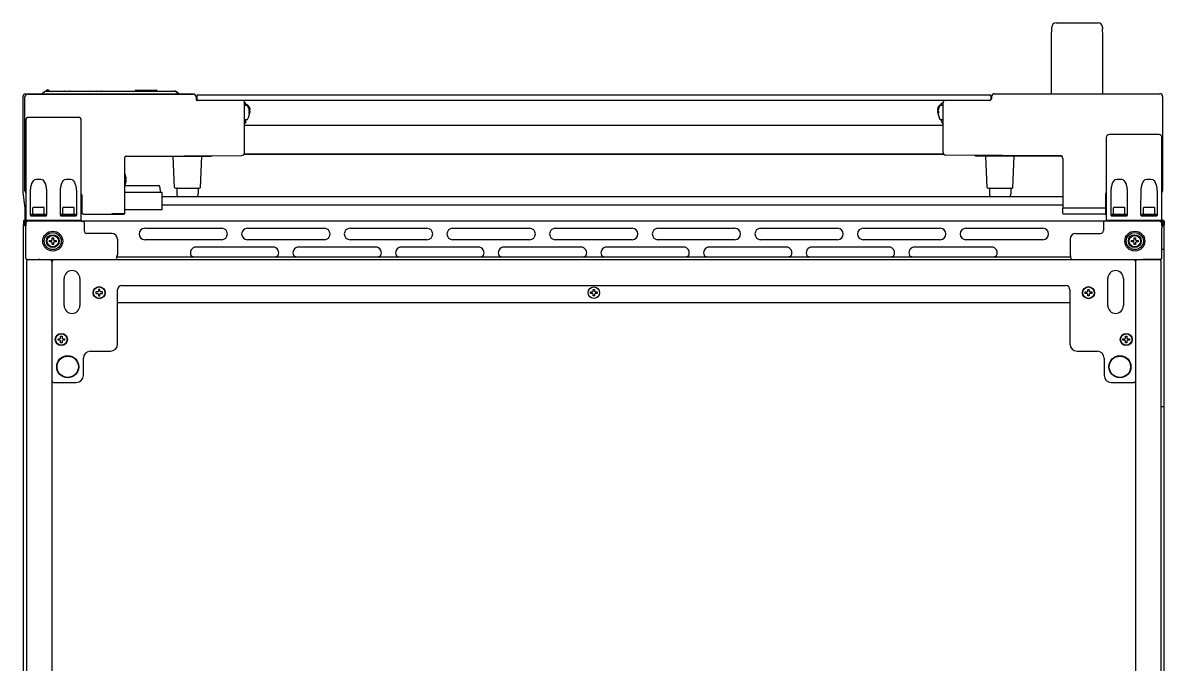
# Model space of a CAD drawing. Header units: millimetres. Extents: x -4975 to 152, y 3757 to 7264.
# Drawn here: x -2087 to -1286, y 6814 to 7264 of the extents above; entities that cross this region are included whole.
import ezdxf

# ---------------------------------------------------------------- set-up
doc = ezdxf.new("R2010")
doc.units = ezdxf.units.MM
doc.header["$LTSCALE"] = 346.5
doc.layers.get('0').update_dxf_attribs({"linetype": 'CONTINUOUS'})
doc.layers.add('ASSI', color=7, linetype='CONTINUOUS')
doc.layers.add('GEOM', color=7, linetype='CONTINUOUS')

msp = doc.modelspace()

# ---------------------------------------------------------------- linework, layer by layer
at = {"color": 7, "linetype": 'Continuous'}
for p, q in [((-1365.04, 7214.25), (-1365.04, 7255)), ((-1329.04, 7214.25), (-1329.04, 7255)), ((-2083.04, 7214), (-2084.54, 7214)), ((-2083.04, 7214), (-1967.04, 7214)), ((-1967.04, 7214), (-2082.91, 7214)), ((-2072.71, 7214.24), (-2072.72, 7214)), ((-2072.68, 7214.39), (-2072.71, 7214.24)), ((-2072.48, 7214.64), (-2072.53, 7214.61)), ((-2070.53, 7215.92), (-2072.49, 7214.64)), ((-2070.53, 7215.92), (-2072.48, 7214.64)), ((-2070.25, 7216), (-1979.83, 7216)), ((-2070.08, 7216), (-2069.73, 7216)), ((-2069.74, 7216), (-2069.74, 7217)), ((-2069.74, 7217), (-2069.1, 7217)), ((-2057.08, 7216.05), (-2032.34, 7216.05)), ((-2007.54, 7216.25), (-2007.54, 7216.5)), ((-2007.29, 7216.75), (-1992.79, 7216.75)), ((-1992.54, 7216.25), (-1992.54, 7216.5)), ((-1981.28, 7216), (-1981.59, 7216)), ((-1980.36, 7216), (-1980.16, 7216)), ((-1980, 7216), (-1980.04, 7216)), ((-1977.6, 7214.64), (-1979.56, 7215.92)), ((-1979.56, 7215.92), (-1977.6, 7214.64)), ((-1977.53, 7214.59), (-1977.6, 7214.64)), ((-1977.46, 7214.5), (-1977.53, 7214.59)), ((-1977.43, 7214.46), (-1977.46, 7214.5)), ((-1977.38, 7214.3), (-1977.43, 7214.46)), ((-1977.37, 7214.24), (-1977.38, 7214.3)), ((-1977.37, 7214.24), (-1977.36, 7214)), ((-1963.54, 7213.51), (-1408.54, 7213.51)), ((-1405.04, 7214.25), (-1289.04, 7214.25)), ((-2086.54, 7212), (-2086.54, 7145)), ((-2085.04, 7146), (-2085.04, 7212)), ((-1965.04, 7212), (-1965.04, 7210.5)), ((-1965.04, 7212), (-1965.04, 7210.5)), ((-1965.04, 7212), (-1965.04, 7210.5)), ((-1964.54, 7212.51), (-1964.54, 7210.51)), ((-1932.04, 7209.5), (-1964.04, 7209.5)), ((-1409.54, 7209.51), (-1963.54, 7209.51)), ((-1931.04, 7172.91), (-1931.04, 7208.5)), ((-1930.04, 7207.5), (-1931.04, 7207.5)), ((-1929.75, 7206), (-1930.79, 7206)), ((-1930.04, 7206), (-1930.04, 7207.5)), ((-1929.44, 7206.5), (-1929.64, 7206.5)), ((-1442.64, 7206.5), (-1442.44, 7206.5)), ((-1442.34, 7206.25), (-1441.29, 7206.25)), ((-1442.04, 7206.25), (-1442.04, 7207.5)), ((-1441.04, 7207.5), (-1442.04, 7207.5)), ((-1441.04, 7173.11), (-1441.04, 7207.75)), ((-1441.04, 7192.29), (-1441.04, 7207.5)), ((-1441.04, 7192.44), (-1441.04, 7207.5)), ((-1439.04, 7209.75), (-1408.04, 7209.75)), ((-1407.54, 7212.51), (-1407.54, 7210.51)), ((-1407.04, 7212.25), (-1407.04, 7210.75)), ((-1407.04, 7212), (-1407.04, 7210.75)), ((-1407.04, 7210.75), (-1407.04, 7212)), ((-1287.04, 7212.25), (-1287.04, 7146.25)), ((-2047.54, 7197.6), (-2082.54, 7197.6)), ((-1927.85, 7203.3), (-1927.84, 7203.3)), ((-1927.84, 7198.7), (-1927.85, 7198.7)), ((-1927.6, 7204.8), (-1927.56, 7204.8)), ((-1927.6, 7203), (-1927.05, 7203)), ((-1927.05, 7202), (-1927.6, 7202)), ((-1927.6, 7201.57), (-1927.58, 7201.6)), ((-1927.56, 7200.2), (-1927.6, 7200.2)), ((-1445.04, 7203), (-1444.49, 7203)), ((-1444.49, 7202), (-1445.04, 7202)), ((-1444.52, 7204.8), (-1444.49, 7204.8)), ((-1444.49, 7200.2), (-1444.52, 7200.2)), ((-1444.49, 7200.67), (-1444.5, 7200.65)), ((-1444.48, 7200.14), (-1444.48, 7200.13)), ((-1444.48, 7200.14), (-1444.48, 7200.13)), ((-1444.25, 7203.55), (-1444.24, 7203.55)), ((-1444.24, 7198.95), (-1444.25, 7198.95)), ((-1444.24, 7198.7), (-1444.25, 7198.7)), ((-2084.54, 7195.6), (-2084.54, 7136.22)), ((-2045.54, 7156.42), (-2045.54, 7195.6)), ((-1931.04, 7193.08), (-1930.63, 7193.5)), ((-1441.04, 7191.85), (-1931.04, 7191.85)), ((-1929.75, 7196), (-1930.79, 7196)), ((-1930.04, 7194.91), (-1930.04, 7196)), ((-1442.34, 7196.25), (-1441.29, 7196.25)), ((-1442.34, 7196), (-1442.04, 7196)), ((-1442.04, 7194.91), (-1442.04, 7196.25)), ((-1441.12, 7193.17), (-1441.46, 7193.5)), ((-1326.54, 7183.6), (-1326.54, 7136.22)), ((-1289.54, 7185.6), (-1324.54, 7185.6)), ((-1287.54, 7156.42), (-1287.54, 7183.6)), ((-2015.04, 7130.29), (-2015.04, 7169.5)), ((-2014.05, 7170.5), (-1933.03, 7170.86)), ((-2014.05, 7170.5), (-1954.46, 7170.5)), ((-1980.06, 7148.48), (-1981.02, 7170.5)), ((-1962.02, 7148.48), (-1961.06, 7170.5)), ((-1954.46, 7170.5), (-1954.46, 7170.76)), ((-1440.33, 7171.6), (-1931.5, 7171.6)), ((-1440.58, 7171.85), (-1931.34, 7171.85)), ((-1359.03, 7170.76), (-1439.05, 7171.11)), ((-1417.63, 7171.01), (-1417.63, 7170.5)), ((-1358.11, 7170.5), (-1417.63, 7170.5)), ((-1410.06, 7148.48), (-1411.02, 7170.5)), ((-1392.02, 7148.48), (-1391.06, 7170.5)), ((-1357.04, 7168.76), (-1357.04, 7134.5)), ((-2077.11, 7154.38), (-2073.97, 7154.38)), ((-2056.11, 7154.38), (-2052.97, 7154.38)), ((-2045.54, 7125.6), (-2045.54, 7156.42)), ((-2015.04, 7149.75), (-1991.35, 7149.75)), ((-2014.35, 7156.3), (-2014.34, 7156.3)), ((-2014.34, 7151.7), (-2014.35, 7151.7)), ((-2014.1, 7154.57), (-2014.08, 7154.6)), ((-1319.11, 7154.38), (-1315.97, 7154.38)), ((-1298.11, 7154.38), (-1294.97, 7154.38)), ((-1287.54, 7125.6), (-1287.54, 7156.42)), ((-2086.54, 7145), (-2085.04, 7134)), ((-2081.22, 7134.33), (-2081.11, 7145.87)), ((-2069.97, 7145.87), (-2069.87, 7134.33)), ((-2060.22, 7134.33), (-2060.11, 7145.87)), ((-2048.97, 7145.87), (-2048.87, 7134.33)), ((-2045.04, 7143), (-2045.04, 7130.75)), ((-2015.04, 7145.25), (-1988.79, 7145.25)), ((-1990.35, 7148.76), (-1990.29, 7145.25)), ((-1988.79, 7132.75), (-1988.79, 7145.25)), ((-1988.79, 7142), (-1357.04, 7142)), ((-1326.54, 7144.25), (-1327.04, 7144.25)), ((-1327.04, 7144.25), (-1327.04, 7134.25)), ((-1326.54, 7144), (-1327.04, 7144)), ((-1323.22, 7134.33), (-1323.11, 7145.87)), ((-1311.97, 7145.87), (-1311.87, 7134.33)), ((-1302.22, 7134.33), (-1302.11, 7145.87)), ((-1290.97, 7145.87), (-1290.87, 7134.33)), ((-2085.04, 7134), (-2085.04, 7133.43)), ((-2085.04, 7134), (-2085.03, 7134)), ((-2085.04, 7133.43), (-2085.04, 7133.15)), ((-2084.54, 7136.22), (-2084.54, 7125.6)), ((-2081.22, 7128.92), (-2081.22, 7134.33)), ((-2079.54, 7129.8), (-2079.54, 7134.1)), ((-2079.04, 7134.6), (-2072.04, 7134.6)), ((-2071.54, 7129.8), (-2071.54, 7134.1)), ((-2069.87, 7134.33), (-2069.87, 7128.92)), ((-2060.22, 7128.92), (-2060.22, 7134.33)), ((-2058.54, 7129.8), (-2058.54, 7134.1)), ((-2058.04, 7134.6), (-2051.04, 7134.6)), ((-2050.54, 7129.8), (-2050.54, 7134.1)), ((-2048.87, 7134.33), (-2048.87, 7128.92)), ((-1357.04, 7136), (-1988.79, 7136)), ((-1357.04, 7130.25), (-1357.04, 7134)), ((-1356.79, 7134.25), (-1327.29, 7134.25)), ((-1327.04, 7134), (-1327.04, 7130.25)), ((-1326.54, 7136.22), (-1326.54, 7125.6)), ((-1323.22, 7128.92), (-1323.22, 7134.33)), ((-1321.54, 7129.8), (-1321.54, 7134.1)), ((-1321.04, 7134.6), (-1314.04, 7134.6)), ((-1313.54, 7129.8), (-1313.54, 7134.1)), ((-1311.87, 7134.33), (-1311.87, 7128.92)), ((-1302.22, 7128.92), (-1302.22, 7134.33)), ((-1300.54, 7129.8), (-1300.54, 7134.1)), ((-1300.04, 7134.6), (-1293.04, 7134.6)), ((-1292.54, 7129.8), (-1292.54, 7134.1)), ((-1290.87, 7134.33), (-1290.87, 7128.92)), ((-2085.14, 7125.6), (-2045.54, 7125.6)), ((-2085.04, 7133.15), (-2085.04, 7125.48)), ((-2085.04, 7125.48), (-2085.04, 7125.41)), ((-2084.33, 7125.6), (-2084.54, 7125.6)), ((-2084.11, 7125.6), (-2045.54, 7125.6)), ((-2070.37, 7128.42), (-2080.72, 7128.42)), ((-2080.54, 7128.8), (-2080.54, 7129.4)), ((-2080.34, 7129.6), (-2070.74, 7129.6)), ((-2070.74, 7128.6), (-2080.34, 7128.6)), ((-2079.34, 7129.6), (-2071.74, 7129.6)), ((-2078.04, 7128.6), (-2078.04, 7128.5)), ((-2073.04, 7128.6), (-2073.04, 7128.5)), ((-2070.54, 7128.8), (-2070.54, 7129.4)), ((-2049.37, 7128.42), (-2059.72, 7128.42)), ((-2059.54, 7128.8), (-2059.54, 7129.4)), ((-2059.34, 7129.6), (-2049.74, 7129.6)), ((-2049.74, 7128.6), (-2059.34, 7128.6)), ((-2058.34, 7129.6), (-2050.74, 7129.6)), ((-2057.04, 7128.6), (-2057.04, 7128.5)), ((-2052.04, 7128.6), (-2052.04, 7128.5)), ((-2049.54, 7128.8), (-2049.54, 7129.4)), ((-2045.54, 7124.8), (-2045.54, 7125.6)), ((-2044.04, 7129.75), (-2024.04, 7129.75)), ((-2023.55, 7129.78), (-2020.04, 7129.75)), ((-2020.04, 7129.75), (-2015.54, 7129.79)), ((-1988.79, 7132.75), (-2015.04, 7132.75)), ((-1327.54, 7129.75), (-1356.54, 7129.75)), ((-1326.54, 7125.6), (-1286.94, 7125.6)), ((-1326.54, 7124.8), (-1326.54, 7125.6)), ((-1326.54, 7125.6), (-1288.56, 7125.6)), ((-1312.37, 7128.42), (-1322.72, 7128.42)), ((-1322.54, 7128.8), (-1322.54, 7129.4)), ((-1322.34, 7129.6), (-1312.74, 7129.6)), ((-1312.74, 7128.6), (-1322.34, 7128.6)), ((-1321.34, 7129.6), (-1313.74, 7129.6)), ((-1320.04, 7128.6), (-1320.04, 7128.5)), ((-1315.04, 7128.6), (-1315.04, 7128.5)), ((-1312.54, 7128.8), (-1312.54, 7129.4)), ((-1291.37, 7128.42), (-1301.72, 7128.42)), ((-1301.54, 7128.8), (-1301.54, 7129.4)), ((-1301.34, 7129.6), (-1291.74, 7129.6)), ((-1291.74, 7128.6), (-1301.34, 7128.6)), ((-1300.34, 7129.6), (-1292.74, 7129.6)), ((-1299.04, 7128.6), (-1299.04, 7128.5)), ((-1294.04, 7128.6), (-1294.04, 7128.5)), ((-1291.54, 7128.8), (-1291.54, 7129.4)), ((-1287.76, 7125.6), (-1287.54, 7125.6)), ((-2086.04, 7124.8), (-2086.04, 7124.7)), ((-2086.04, 7124.8), (-2086.04, 7124.8)), ((-2086.04, 7124.7), (-2086.04, 7122.13)), ((-2086.04, 6426.5), (-2086.04, 7122.13)), ((-2085.24, 7122.13), (-2086.04, 7122.13)), ((-2085.24, 7124.7), (-2085.24, 7122.13)), ((-2085.14, 7121.72), (-2085.24, 7121.75)), ((-2085.14, 7124.8), (-2085.14, 7124.7)), ((-2045.54, 7124.8), (-2085.14, 7124.8)), ((-2085.14, 7121.72), (-2084.41, 7120.45)), ((-2084.42, 7123.55), (-2084.42, 7123.22)), ((-2084.41, 7098.93), (-2084.41, 7119.84)), ((-2084.04, 7124.33), (-2084.04, 7124.8)), ((-2045.54, 7124.8), (-2044.54, 7124.8)), ((-1327.54, 7124.8), (-2044.54, 7124.8)), ((-2043.54, 7123.8), (-2043.54, 7118.15)), ((-2001.04, 7119.8), (-1947.04, 7119.8)), ((-1929.04, 7119.8), (-1875.04, 7119.8)), ((-1857.04, 7119.8), (-1803.04, 7119.8)), ((-1785.04, 7119.8), (-1731.04, 7119.8)), ((-1713.04, 7119.8), (-1659.04, 7119.8)), ((-1641.04, 7119.8), (-1587.04, 7119.8)), ((-1569.04, 7119.8), (-1515.04, 7119.8)), ((-1497.04, 7119.8), (-1443.04, 7119.8)), ((-1425.04, 7119.8), (-1371.04, 7119.8)), ((-1328.54, 7123.8), (-1328.54, 7118.15)), ((-1326.54, 7124.8), (-1327.54, 7124.8)), ((-1286.94, 7124.8), (-1326.54, 7124.8)), ((-1288.04, 7124.33), (-1288.04, 7124.8)), ((-1286.94, 7121.72), (-1287.67, 7120.45)), ((-1287.67, 7098.93), (-1287.67, 7119.84)), ((-1287.66, 7123.55), (-1287.66, 7123.22)), ((-1286.94, 7121.72), (-1286.84, 7121.75)), ((-1286.84, 7124.7), (-1286.84, 7122.13)), ((-1286.84, 7122.13), (-1286.04, 7122.13)), ((-1286.04, 7124.7), (-1286.04, 7122.13)), ((-1286.04, 6426.4), (-1286.04, 7122.13)), ((-2067.84, 7110.3), (-2067.84, 7111.3)), ((-2067.84, 7111.3), (-2066.54, 7111.3)), ((-2066.54, 7110.3), (-2067.84, 7110.3)), ((-2066.54, 7111.3), (-2066.04, 7111.8)), ((-2066.04, 7109.8), (-2066.54, 7110.3)), ((-2066.04, 7111.8), (-2066.04, 7113.1)), ((-2066.04, 7113.1), (-2065.04, 7113.1)), ((-2066.04, 7108.5), (-2066.04, 7109.8)), ((-2065.04, 7113.1), (-2065.04, 7111.8)), ((-2065.04, 7111.8), (-2064.54, 7111.3)), ((-2064.54, 7110.3), (-2065.04, 7109.8)), ((-2065.04, 7109.8), (-2065.04, 7108.5)), ((-2064.54, 7111.3), (-2063.24, 7111.3)), ((-2063.24, 7110.3), (-2064.54, 7110.3)), ((-2063.24, 7111.3), (-2063.24, 7110.3)), ((-2024.19, 7116.15), (-2041.54, 7116.15)), ((-2020.19, 7112.15), (-2020.19, 7101.06)), ((-1947.04, 7111.8), (-2001.04, 7111.8)), ((-1875.04, 7111.8), (-1929.04, 7111.8)), ((-1803.04, 7111.8), (-1857.04, 7111.8)), ((-1731.04, 7111.8), (-1785.04, 7111.8)), ((-1659.04, 7111.8), (-1713.04, 7111.8)), ((-1587.04, 7111.8), (-1641.04, 7111.8)), ((-1515.04, 7111.8), (-1569.04, 7111.8)), ((-1443.04, 7111.8), (-1497.04, 7111.8)), ((-1371.04, 7111.8), (-1425.04, 7111.8)), ((-1351.89, 7112.15), (-1351.89, 7101.06)), ((-1347.89, 7116.15), (-1330.54, 7116.15)), ((-1308.84, 7111.3), (-1307.54, 7111.3)), ((-1308.84, 7110.3), (-1308.84, 7111.3)), ((-1307.54, 7110.3), (-1308.84, 7110.3)), ((-1307.54, 7111.3), (-1307.04, 7111.8)), ((-1307.04, 7109.8), (-1307.54, 7110.3)), ((-1307.04, 7113.1), (-1306.04, 7113.1)), ((-1307.04, 7111.8), (-1307.04, 7113.1)), ((-1307.04, 7108.5), (-1307.04, 7109.8)), ((-1306.04, 7113.1), (-1306.04, 7111.8)), ((-1306.04, 7111.8), (-1305.54, 7111.3)), ((-1305.54, 7110.3), (-1306.04, 7109.8)), ((-1306.04, 7109.8), (-1306.04, 7108.5)), ((-1305.54, 7111.3), (-1304.24, 7111.3)), ((-1304.24, 7110.3), (-1305.54, 7110.3)), ((-1304.24, 7111.3), (-1304.24, 7110.3)), ((-2065.04, 7108.5), (-2066.04, 7108.5)), ((-1911.04, 7106.6), (-1965.04, 7106.6)), ((-1839.04, 7106.6), (-1893.04, 7106.6)), ((-1767.04, 7106.6), (-1821.04, 7106.6)), ((-1695.04, 7106.6), (-1749.04, 7106.6)), ((-1623.04, 7106.6), (-1677.04, 7106.6)), ((-1551.04, 7106.6), (-1605.04, 7106.6)), ((-1479.04, 7106.6), (-1533.04, 7106.6)), ((-1407.04, 7106.6), (-1461.04, 7106.6)), ((-1306.04, 7108.5), (-1307.04, 7108.5)), ((-1286.04, 7104.8), (-1287.67, 7104.8)), ((-2084.04, 7096.6), (-2084.04, 6428.6)), ((-2083.41, 7097.93), (-2075.53, 7097.93)), ((-2067.04, 7097.6), (-2083.04, 7097.6)), ((-2082.04, 7097.8), (-2071.04, 7097.8)), ((-2073.55, 7097.95), (-2073.54, 7097.95)), ((-2073.54, 7097.95), (-2021.5, 7097.95)), ((-2071.42, 7097.95), (-2071.33, 7097.8)), ((-2071.04, 7097.95), (-2071.04, 7097.8)), ((-2066.04, 6428.6), (-2066.04, 7096.6)), ((-1307.04, 7097.6), (-2065.04, 7097.6)), ((-2020.5, 7099.38), (-2020.49, 7099.72)), ((-1351.59, 7099.6), (-2020.5, 7099.6)), ((-2020.5, 7098.95), (-2020.5, 7099.38)), ((-2020.49, 7100), (-2020.48, 7100.24)), ((-2020.49, 7099.72), (-2020.49, 7100)), ((-1351.6, 7100.44), (-1351.6, 7100.28)), ((-1351.6, 7100.28), (-1351.59, 7100.07)), ((-1351.59, 7099.67), (-1351.58, 7099.35)), ((-1351.58, 7099.35), (-1351.58, 7098.95)), ((-1350.58, 7097.95), (-1298.54, 7097.95)), ((-1306.04, 7096.6), (-1306.04, 6428.6)), ((-1289.04, 7097.6), (-1305.04, 7097.6)), ((-1301.04, 7097.95), (-1301.04, 7097.8)), ((-1290.04, 7097.8), (-1301.04, 7097.8)), ((-1300.66, 7097.95), (-1300.75, 7097.8)), ((-1300.66, 7097.95), (-1300.75, 7097.8)), ((-1298.53, 7097.95), (-1298.54, 7097.95)), ((-1288.67, 7097.93), (-1296.55, 7097.93)), ((-1288.04, 6428.6), (-1288.04, 7096.6)), ((-2057.54, 7065.6), (-2057.54, 7084.6)), ((-2046.54, 7084.6), (-2046.54, 7065.6)), ((-2017.04, 7079.6), (-1355.04, 7079.6)), ((-1325.54, 7065.6), (-1325.54, 7084.6)), ((-1314.54, 7084.6), (-1314.54, 7065.6)), ((-2034.04, 7075.1), (-2035.34, 7075.1)), ((-2035.34, 7075.1), (-2035.34, 7074.1)), ((-2035.34, 7074.1), (-2034.04, 7074.1)), ((-2033.54, 7075.6), (-2034.04, 7075.1)), ((-2034.04, 7074.1), (-2033.54, 7073.6)), ((-2032.54, 7076.9), (-2033.54, 7076.9)), ((-2033.54, 7076.9), (-2033.54, 7075.6)), ((-2033.54, 7073.6), (-2033.54, 7072.3)), ((-2033.54, 7072.3), (-2032.54, 7072.3)), ((-2032.54, 7075.6), (-2032.54, 7076.9)), ((-2032.04, 7075.1), (-2032.54, 7075.6)), ((-2032.54, 7073.6), (-2032.04, 7074.1)), ((-2032.54, 7072.3), (-2032.54, 7073.6)), ((-2030.74, 7075.1), (-2032.04, 7075.1)), ((-2032.04, 7074.1), (-2030.74, 7074.1)), ((-2030.74, 7074.1), (-2030.74, 7075.1)), ((-2020.04, 7038.6), (-2020.04, 7076.6)), ((-1688.34, 7074.1), (-1688.34, 7075.1)), ((-1688.34, 7075.1), (-1687.04, 7075.1)), ((-1687.04, 7074.1), (-1688.34, 7074.1)), ((-1687.04, 7075.1), (-1686.54, 7075.6)), ((-1686.54, 7073.6), (-1687.04, 7074.1)), ((-1686.54, 7075.6), (-1686.54, 7076.9)), ((-1686.54, 7076.9), (-1685.54, 7076.9)), ((-1686.54, 7072.3), (-1686.54, 7073.6)), ((-1685.54, 7072.3), (-1686.54, 7072.3)), ((-1685.54, 7076.9), (-1685.54, 7075.6)), ((-1685.54, 7075.6), (-1685.04, 7075.1)), ((-1685.04, 7074.1), (-1685.54, 7073.6)), ((-1685.54, 7073.6), (-1685.54, 7072.3)), ((-1685.04, 7075.1), (-1683.74, 7075.1)), ((-1683.74, 7074.1), (-1685.04, 7074.1)), ((-1683.74, 7075.1), (-1683.74, 7074.1)), ((-1352.04, 7076.6), (-1352.04, 7038.6)), ((-1341.34, 7075.1), (-1340.04, 7075.1)), ((-1341.34, 7074.1), (-1341.34, 7075.1)), ((-1340.04, 7074.1), (-1341.34, 7074.1)), ((-1340.04, 7075.1), (-1339.54, 7075.6)), ((-1339.54, 7073.6), (-1340.04, 7074.1)), ((-1339.54, 7076.9), (-1338.54, 7076.9)), ((-1339.54, 7075.6), (-1339.54, 7076.9)), ((-1339.54, 7072.3), (-1339.54, 7073.6)), ((-1338.54, 7072.3), (-1339.54, 7072.3)), ((-1338.54, 7076.9), (-1338.54, 7075.6)), ((-1338.54, 7075.6), (-1338.04, 7075.1)), ((-1338.04, 7074.1), (-1338.54, 7073.6)), ((-1338.54, 7073.6), (-1338.54, 7072.3)), ((-1338.04, 7075.1), (-1336.74, 7075.1)), ((-1336.74, 7074.1), (-1338.04, 7074.1)), ((-1336.74, 7075.1), (-1336.74, 7074.1)), ((-1352.04, 7067.6), (-2020.04, 7067.6)), ((-2061.84, 7041.3), (-2061.84, 7042.3)), ((-2061.84, 7042.3), (-2060.54, 7042.3)), ((-2060.54, 7041.3), (-2061.84, 7041.3)), ((-2060.54, 7042.3), (-2060.04, 7042.8)), ((-2060.04, 7040.8), (-2060.54, 7041.3)), ((-2060.04, 7042.8), (-2060.04, 7044.1)), ((-2060.04, 7044.1), (-2059.04, 7044.1)), ((-2060.04, 7039.5), (-2060.04, 7040.8)), ((-2059.04, 7039.5), (-2060.04, 7039.5)), ((-2059.04, 7044.1), (-2059.04, 7042.8)), ((-2059.04, 7042.8), (-2058.54, 7042.3)), ((-2058.54, 7041.3), (-2059.04, 7040.8)), ((-2059.04, 7040.8), (-2059.04, 7039.5)), ((-2058.54, 7042.3), (-2057.24, 7042.3)), ((-2057.24, 7041.3), (-2058.54, 7041.3)), ((-2057.24, 7042.3), (-2057.24, 7041.3)), ((-1314.84, 7042.3), (-1313.54, 7042.3)), ((-1314.84, 7041.3), (-1314.84, 7042.3)), ((-1313.54, 7041.3), (-1314.84, 7041.3)), ((-1313.54, 7042.3), (-1313.04, 7042.8)), ((-1313.04, 7040.8), (-1313.54, 7041.3)), ((-1313.04, 7044.1), (-1312.04, 7044.1)), ((-1313.04, 7042.8), (-1313.04, 7044.1)), ((-1313.04, 7039.5), (-1313.04, 7040.8)), ((-1312.04, 7039.5), (-1313.04, 7039.5)), ((-1312.04, 7044.1), (-1312.04, 7042.8)), ((-1312.04, 7042.8), (-1311.54, 7042.3)), ((-1311.54, 7041.3), (-1312.04, 7040.8)), ((-1312.04, 7040.8), (-1312.04, 7039.5)), ((-1311.54, 7042.3), (-1310.24, 7042.3)), ((-1310.24, 7041.3), (-1311.54, 7041.3)), ((-1310.24, 7042.3), (-1310.24, 7041.3)), ((-2039.04, 7033.6), (-2025.04, 7033.6)), ((-1347.04, 7033.6), (-1333.04, 7033.6)), ((-2044.04, 7016.6), (-2044.04, 7028.6)), ((-1328.04, 7028.6), (-1328.04, 7016.6)), ((-2065.04, 7011.6), (-2049.04, 7011.6)), ((-1323.04, 7011.6), (-1307.04, 7011.6)), ((-1286.01, 7000.1), (-1286.04, 7000.1)), ((-1285.96, 6997.6), (-1286.01, 6997.6)), ((-1288.04, 6994.8), (-1286.04, 6994.8))]:
    msp.add_line(p, q, dxfattribs=at)
for points in [[(-2072.53, 7214.61), (-2072.62, 7214.52), (-2072.68, 7214.39)], [(-1977.47, 7214.52), (-1977.49, 7214.55), (-1977.52, 7214.58), (-1977.56, 7214.61), (-1977.59, 7214.64), (-1977.6, 7214.64)], [(-1977.39, 7214.38), (-1977.41, 7214.41), (-1977.42, 7214.45), (-1977.44, 7214.49), (-1977.47, 7214.52)], [(-1977.37, 7214.24), (-1977.37, 7214.27), (-1977.38, 7214.3), (-1977.38, 7214.34), (-1977.39, 7214.38)], [(-2020.48, 7100.24), (-2020.48, 7100.42), (-2020.48, 7100.5), (-2020.48, 7100.56), (-2020.47, 7100.61), (-2020.47, 7100.64), (-2020.47, 7100.65)], [(-1351.61, 7100.66), (-1351.61, 7100.66), (-1351.61, 7100.64), (-1351.61, 7100.61), (-1351.61, 7100.57), (-1351.61, 7100.51), (-1351.6, 7100.44)], [(-1351.59, 7100.07), (-1351.59, 7099.81), (-1351.59, 7099.67)]]:
    msp.add_lwpolyline(points, dxfattribs=at)
for centre, radius in [((-2065.54, 7110.8), 7), ((-1306.54, 7110.8), 7), ((-2065.54, 7110.8), 6), ((-2065.54, 7110.8), 4.5), ((-2065.54, 7110.8), 4), ((-1306.54, 7110.8), 6), ((-1306.54, 7110.8), 4.5), ((-1306.54, 7110.8), 4), ((-2033.04, 7074.6), 4.25), ((-2033.04, 7074.6), 4), ((-1686.04, 7074.6), 4), ((-1339.04, 7074.6), 4.25), ((-1339.04, 7074.6), 4), ((-2059.54, 7041.8), 4.25), ((-2059.54, 7041.8), 4), ((-1312.54, 7041.8), 4.25), ((-1312.54, 7041.8), 4), ((-2055.04, 7022.6), 7.75), ((-2055.04, 7022.6), 7.49), ((-1317.04, 7022.6), 7.75), ((-1317.04, 7022.6), 7.49)]:
    msp.add_circle(centre, radius, dxfattribs=at)
for centre, radius, start, end in [((-2084.54, 7212), 2, 89.99639, 180.00361), ((-2083.04, 7212), 2, 90, 180), ((-2072.21, 7214.22), 0.5, 123.06676, 178), ((-2071.48, 7215), 0.25, 90, 123.06862), ((-2070.25, 7215.5), 0.5, 90, 97.5808), ((-2069.1, 7216), 1, 22.02431, 90), ((-2067.24, 7216.75), 1, 202.02431, 228.69118), ((-2057.08, 7215.8), 0.25, 90, 125.43105), ((-2039.34, 7215.8), 0.25, 90, 125.49864), ((-2037.06, 7215.8), 0.25, 54.49203, 90), ((-2034.48, 7215.8), 0.25, 90, 126.51277), ((-2008.04, 7216.25), 0.5, 329.36366, 360), ((-2007.29, 7216.5), 0.25, 90, 180), ((-1992.79, 7216.5), 0.25, 360, 90), ((-1992.04, 7216.25), 0.5, 180, 210.63634), ((-1979.83, 7215.5), 0.5, 56.93216, 90.0007), ((-1977.87, 7214.22), 0.5, 2, 56.93324), ((-1963.54, 7212.51), 1, 90, 180), ((-1408.54, 7212.51), 1, 360, 90), ((-1963.54, 7210.51), 1, 180, 270), ((-1930.79, 7205.75), 0.25, 90, 180), ((-1929.64, 7206.1), 0.4, 90, 157.5), ((-1929.75, 7204.75), 1.25, 28.60206, 90), ((-1929.44, 7206.1), 0.4, 59.69882, 90), ((-1931.66, 7202.3), 4.8, 31.37271, 59.69882), ((-1936.62, 7201), 9.08, 14.6676, 28.60206), ((-1440.42, 7202.3), 4.8, 120.30118, 148.62729), ((-1435.46, 7201.25), 9.08, 151.39794, 165.33239), ((-1442.34, 7205), 1.25, 90, 151.39794), ((-1442.64, 7206.1), 0.4, 90, 120.30118), ((-1442.44, 7206.1), 0.4, 22.5, 90), ((-1441.29, 7206), 0.25, 360, 90), ((-1408.54, 7210.51), 1, 270, 360), ((-2082.54, 7195.6), 2, 90.00892, 179.99108), ((-2047.54, 7195.6), 2, 0.00249, 89.99751), ((-1936.62, 7201), 9.08, 331.39794, 345.33239), ((-1936.51, 7201.07), 8.95, 12.63084, 14.39435), ((-1936.62, 7201), 8.79, 357.39099, 2.60901), ((-1936.51, 7200.92), 8.95, 345.60565, 347.36916), ((-1936.52, 7201.07), 8.95, 4.19923, 12.62565), ((-1936.52, 7200.92), 8.95, 347.37435, 355.80077), ((-1931.65, 7202.31), 4.75, 28.9687, 31.53408), ((-1931.35, 7202.5), 3.79, 0.00886, 7.59866), ((-1931.35, 7202.5), 3.79, 352.40134, 359.99114), ((-1931.65, 7202.68), 4.75, 328.46595, 330.64079), ((-1931.66, 7202.7), 4.8, 327.85623, 328.62729), ((-1936.5, 7201.08), 8.94, 3.35027, 4.19291), ((-1936.5, 7200.92), 8.94, 355.80709, 356.64973), ((-1931.65, 7202.68), 4.75, 330.64097, 331.03163), ((-1931.64, 7202.31), 4.75, 28.00738, 28.96837), ((-1931.64, 7202.68), 4.75, 331.03163, 331.99262), ((-1931.64, 7202.31), 4.75, 26.68125, 28.00741), ((-1931.64, 7202.68), 4.75, 331.99258, 333.31875), ((-1931.64, 7202.32), 4.74, 25.54022, 26.6812), ((-1931.64, 7202.68), 4.74, 333.3188, 334.45978), ((-1931.64, 7202.32), 4.74, 24.57218, 25.5402), ((-1931.64, 7202.68), 4.74, 334.45979, 335.42782), ((-1931.63, 7202.32), 4.73, 23.31746, 24.5722), ((-1931.63, 7202.68), 4.73, 335.4278, 336.68253), ((-1931.63, 7202.32), 4.73, 22.54738, 23.31738), ((-1931.63, 7202.67), 4.73, 336.68262, 337.45262), ((-1931.62, 7202.32), 4.72, 21.00254, 22.54756), ((-1931.62, 7202.67), 4.72, 337.45244, 338.99746), ((-1931.61, 7202.33), 4.72, 20.5181, 21.00225), ((-1931.61, 7202.67), 4.72, 338.99775, 339.4819), ((-1931.6, 7202.33), 4.7, 18.46558, 20.51874), ((-1931.6, 7202.66), 4.7, 339.48126, 341.53441), ((-1931.58, 7202.34), 4.68, 17.37727, 18.46505), ((-1931.58, 7202.66), 4.68, 341.53495, 342.62273), ((-1931.57, 7202.34), 4.67, 16.39488, 17.37721), ((-1931.57, 7202.65), 4.67, 342.62279, 343.60512), ((-1931.54, 7202.35), 4.64, 14.31758, 16.39637), ((-1931.54, 7202.64), 4.64, 343.60363, 345.68242), ((-1929.03, 7203.24), 2.01, 5.14015, 7.27441), ((-1929.04, 7203.25), 2.01, 352.72591, 354.74149), ((-1929.04, 7201.74), 2.01, 5.2585, 7.27409), ((-1929.03, 7201.75), 2.01, 352.72561, 354.85983), ((-1929.01, 7203.25), 1.98, 4.28564, 5.13722), ((-1929, 7203.25), 1.97, 355.39843, 356.78331), ((-1929.01, 7203.25), 1.98, 354.74422, 355.39913), ((-1929.01, 7201.75), 1.98, 4.60089, 5.25577), ((-1929, 7201.75), 1.97, 3.21665, 4.6016), ((-1929.01, 7201.75), 1.98, 354.86273, 355.7144), ((-1929, 7203.25), 1.97, 3.0233, 4.28602), ((-1928.99, 7203.25), 1.96, 1.99641, 3.02279), ((-1928.98, 7203.25), 1.95, 0.92611, 1.99638), ((-1928.98, 7203.25), 1.95, 358.84587, 0.92582), ((-1928.98, 7203.25), 1.96, 357.62337, 358.84548), ((-1928.99, 7203.25), 1.96, 356.78408, 357.62353), ((-1928.99, 7201.75), 1.96, 2.37651, 3.21588), ((-1928.98, 7201.75), 1.95, 1.15446, 2.37669), ((-1928.98, 7201.75), 1.95, 359.07411, 1.15407), ((-1928.98, 7201.75), 1.95, 358.00369, 359.07382), ((-1928.99, 7201.75), 1.96, 356.97715, 358.00366), ((-1929, 7201.75), 1.97, 355.71403, 356.97664), ((-1443.07, 7203.25), 1.98, 174.86273, 175.7144), ((-1443.08, 7203.25), 1.97, 175.71403, 176.97664), ((-1443.09, 7203.25), 1.96, 176.97715, 178.00366), ((-1443.1, 7203.25), 1.95, 178.00369, 179.07382), ((-1443.1, 7203.25), 1.95, 179.07411, 181.15407), ((-1443.1, 7203.25), 1.95, 181.15446, 182.37669), ((-1443.09, 7203.25), 1.96, 182.37651, 183.21588), ((-1443.08, 7203.25), 1.97, 183.21665, 184.6016), ((-1443.07, 7203.25), 1.98, 184.60089, 185.25577), ((-1443.07, 7201.75), 1.98, 174.74422, 175.39913), ((-1443.08, 7201.75), 1.97, 175.39843, 176.78331), ((-1443.09, 7201.75), 1.96, 176.78408, 177.62353), ((-1443.1, 7201.75), 1.96, 177.62337, 178.84548), ((-1443.1, 7201.75), 1.95, 178.84587, 180.92582), ((-1443.1, 7201.75), 1.95, 180.92611, 181.99638), ((-1443.09, 7201.75), 1.96, 181.99641, 183.02279), ((-1443.08, 7201.75), 1.97, 183.0233, 184.28602), ((-1443.07, 7201.75), 1.98, 184.28564, 185.13722), ((-1440.54, 7202.35), 4.64, 163.60363, 165.68242), ((-1443.05, 7203.24), 2.01, 172.72561, 174.85983), ((-1443.05, 7203.25), 2.01, 185.2585, 187.27409), ((-1443.05, 7201.74), 2.01, 172.72591, 174.74149), ((-1443.05, 7201.75), 2.01, 185.14015, 187.27441), ((-1440.54, 7202.64), 4.64, 194.31758, 196.39637), ((-1440.51, 7202.34), 4.67, 162.62279, 163.60512), ((-1440.51, 7202.65), 4.67, 196.39488, 197.37721), ((-1440.5, 7202.34), 4.68, 161.53495, 162.62273), ((-1440.5, 7202.66), 4.68, 197.37727, 198.46505), ((-1440.48, 7202.33), 4.7, 159.48126, 161.53441), ((-1440.48, 7202.66), 4.7, 198.46558, 200.51874), ((-1440.47, 7202.33), 4.72, 158.99775, 159.4819), ((-1440.47, 7202.67), 4.72, 200.5181, 201.00225), ((-1440.46, 7202.32), 4.72, 157.45244, 158.99746), ((-1440.46, 7202.67), 4.72, 201.00254, 202.54756), ((-1440.46, 7202.32), 4.73, 156.68262, 157.45262), ((-1440.46, 7202.67), 4.73, 202.54738, 203.31738), ((-1440.45, 7202.32), 4.73, 155.4278, 156.68253), ((-1440.45, 7202.68), 4.73, 203.31746, 204.5722), ((-1440.45, 7202.32), 4.74, 154.45979, 155.42782), ((-1440.45, 7202.68), 4.74, 204.57218, 205.5402), ((-1440.44, 7202.32), 4.74, 153.3188, 154.45978), ((-1440.44, 7202.68), 4.74, 205.54022, 206.6812), ((-1440.44, 7202.31), 4.75, 151.99258, 153.31875), ((-1440.44, 7202.68), 4.75, 206.68125, 208.00741), ((-1440.44, 7202.31), 4.75, 151.03163, 151.99262), ((-1440.44, 7202.68), 4.75, 208.00738, 208.96837), ((-1440.43, 7202.31), 4.75, 148.46592, 151.0313), ((-1440.43, 7202.68), 4.75, 208.9687, 211.53408), ((-1440.73, 7202.5), 3.79, 172.40134, 179.99114), ((-1440.74, 7202.5), 3.78, 180.0076, 187.19438), ((-1440.42, 7202.7), 4.8, 211.37271, 212.79322), ((-1435.58, 7201.33), 8.94, 175.80709, 176.64973), ((-1435.58, 7201.17), 8.94, 183.35027, 184.19291), ((-1435.57, 7201.32), 8.95, 167.37435, 175.80077), ((-1435.57, 7201.17), 8.95, 184.19923, 192.62565), ((-1435.57, 7200.92), 8.95, 185.07783, 192.64682), ((-1435.57, 7201.32), 8.95, 165.60565, 167.36916), ((-1435.57, 7201.17), 8.95, 192.63084, 194.39435), ((-1435.57, 7200.92), 8.94, 192.65045, 192.83743), ((-1435.57, 7200.92), 8.95, 192.83748, 194.39435), ((-1435.46, 7201.25), 8.79, 177.39099, 182.60901), ((-1435.46, 7201.25), 9.08, 194.6676, 208.60206), ((-1435.46, 7201), 9.08, 194.6676, 208.60206), ((-1930.79, 7196.25), 0.25, 180, 270), ((-1932.04, 7194.91), 2, 315, 360), ((-1929.75, 7197.25), 1.25, 270, 331.39794), ((-1442.34, 7197.5), 1.25, 208.60206, 270), ((-1442.34, 7197.25), 1.25, 208.60206, 270), ((-1440.04, 7194.91), 2, 180, 225), ((-1441.29, 7196.5), 0.25, 270, 360), ((-1324.54, 7183.6), 2, 90.00256, 179.99744), ((-1289.54, 7183.6), 2, 359.99601, 90.00399), ((-1954.46, 7172.5), 2, 270, 300.03427), ((-1933.13, 7172.95), 2.09, 272.79475, 358.94429), ((-1439.04, 7173.11), 2, 180, 269.75), ((-1417.63, 7172.5), 2, 228.14697, 270), ((-2023.12, 7154), 9.08, 14.6676, 26.96508), ((-2023.12, 7154), 9.08, 333.03492, 345.33239), ((-2023.01, 7154.07), 8.95, 12.63084, 14.39435), ((-2023.12, 7154), 8.79, 357.39099, 2.60901), ((-2023.01, 7153.92), 8.95, 345.60565, 347.36916), ((-2023.02, 7154.07), 8.95, 4.19923, 12.62565), ((-2023.02, 7153.92), 8.95, 347.37435, 355.80077), ((-2023, 7154.08), 8.94, 3.35027, 4.19291), ((-2023, 7153.92), 8.94, 355.80709, 356.64973), ((-1991.35, 7148.75), 1, 1, 90), ((-2079.04, 7134.1), 0.5, 90, 180), ((-2072.04, 7134.1), 0.5, 0, 90), ((-2058.04, 7134.1), 0.5, 90, 180), ((-2051.04, 7134.1), 0.5, 0, 90), ((-1356.79, 7134), 0.25, 89.98971, 180.01284), ((-1327.29, 7134), 0.25, 359.98182, 90.01236), ((-1322.72, 7134.33), 0.5, 179.42261, 180), ((-1321.04, 7134.1), 0.5, 90, 180), ((-1314.04, 7134.1), 0.5, 0, 90), ((-1312.37, 7134.33), 0.5, 0, 0.57739), ((-1300.04, 7134.1), 0.5, 90, 180), ((-1293.04, 7134.1), 0.5, 0, 90), ((-2085.14, 7124.7), 0.9, 90, 180), ((-2080.72, 7128.92), 0.499, 179.94697, 270.05303), ((-2080.34, 7129.4), 0.2, 90, 180), ((-2080.34, 7128.8), 0.2, 180, 270), ((-2079.34, 7129.8), 0.2, 180, 270), ((-2071.74, 7129.8), 0.2, 270, 0), ((-2070.74, 7129.4), 0.2, 0, 90), ((-2070.74, 7128.8), 0.2, 270, 0), ((-2070.37, 7128.92), 0.499, 269.94708, 0.05292), ((-2059.72, 7128.92), 0.499, 179.94697, 270.05303), ((-2059.34, 7129.4), 0.2, 90, 180), ((-2059.34, 7128.8), 0.2, 180, 270), ((-2058.34, 7129.8), 0.2, 180, 270), ((-2050.74, 7129.8), 0.2, 270, 0), ((-2049.74, 7129.4), 0.2, 0, 90), ((-2049.74, 7128.8), 0.2, 270, 0), ((-2049.37, 7128.92), 0.499, 269.94708, 0.05292), ((-2046.04, 7124.7), 0.9, 6.38059, 56.25101), ((-2023.54, 7130.28), 0.5, 215.91393, 269.5), ((-2015.54, 7130.29), 0.5, 270.5, 360), ((-1356.54, 7130.25), 0.5, 180.00193, 269.99643), ((-1327.54, 7130.25), 0.5, 270.0296, 0.04679), ((-1326.04, 7124.7), 0.9, 123.74899, 173.61941), ((-1322.72, 7128.92), 0.499, 179.94697, 270.05303), ((-1322.34, 7129.4), 0.2, 90, 180), ((-1322.34, 7128.8), 0.2, 180, 270), ((-1321.34, 7129.8), 0.2, 180, 270), ((-1313.74, 7129.8), 0.2, 270, 0), ((-1312.74, 7129.4), 0.2, 0, 90), ((-1312.74, 7128.8), 0.2, 270, 0), ((-1312.37, 7128.92), 0.499, 269.94708, 0.05292), ((-1301.72, 7128.92), 0.499, 179.94697, 270.05303), ((-1301.34, 7129.4), 0.2, 90, 180), ((-1301.34, 7128.8), 0.2, 180, 270), ((-1300.34, 7129.8), 0.2, 180, 270), ((-1292.74, 7129.8), 0.2, 270, 0), ((-1291.74, 7129.4), 0.2, 0, 90), ((-1291.74, 7128.8), 0.2, 270, 0), ((-1291.37, 7128.92), 0.499, 269.94708, 0.05292), ((-1286.94, 7124.7), 0.9, 0, 90), ((-2085.14, 7124.7), 0.1, 90, 180), ((-2001.04, 7115.8), 4, 90, 270), ((-1947.04, 7115.8), 4, 270, 90), ((-1929.04, 7115.8), 4, 90, 270), ((-1875.04, 7115.8), 4, 270, 90), ((-1857.04, 7115.8), 4, 90, 270), ((-1803.04, 7115.8), 4, 270, 90), ((-1785.04, 7115.8), 4, 90, 270), ((-1731.04, 7115.8), 4, 270, 90), ((-1713.04, 7115.8), 4, 90, 270), ((-1659.04, 7115.8), 4, 270, 90), ((-1641.04, 7115.8), 4, 90, 270), ((-1587.04, 7115.8), 4, 270, 90), ((-1569.04, 7115.8), 4, 90, 270), ((-1515.04, 7115.8), 4, 270, 90), ((-1497.04, 7115.8), 4, 90, 270), ((-1443.04, 7115.8), 4, 270, 90), ((-1425.04, 7115.8), 4, 90, 270), ((-1371.04, 7115.8), 4, 270, 90), ((-1286.94, 7124.7), 0.1, 0, 90), ((-1965.04, 7102.6), 4, 90, 210), ((-1911.04, 7102.6), 4, 330, 90), ((-1893.04, 7102.6), 4, 90, 210), ((-1839.04, 7102.6), 4, 330, 90), ((-1821.04, 7102.6), 4, 90, 210), ((-1767.04, 7102.6), 4, 330, 90), ((-1749.04, 7102.6), 4, 90, 210), ((-1695.04, 7102.6), 4, 330, 90), ((-1677.04, 7102.6), 4, 90, 210), ((-1623.04, 7102.6), 4, 330, 90), ((-1605.04, 7102.6), 4, 90, 210), ((-1551.04, 7102.6), 4, 330, 90), ((-1533.04, 7102.6), 4, 90, 210), ((-1479.04, 7102.6), 4, 330, 90), ((-1461.04, 7102.6), 4, 90, 210), ((-1407.04, 7102.6), 4, 330, 90), ((-2083.04, 7096.6), 1, 90, 180), ((-2082.04, 7095.8), 2, 90, 115.80301), ((-2067.04, 7096.6), 1, 0, 90), ((-2065.04, 7096.6), 1, 90, 180), ((-2021.5, 7098.95), 1, 270.00662, 359.6978), ((-2021.2, 7101.07), 1.01, 315.00301, 329.35449), ((-1350.88, 7101.07), 1.01, 210.64551, 224.99699), ((-1350.58, 7098.95), 1, 180.3022, 269.99338), ((-1307.04, 7096.6), 1, 0, 90), ((-1305.04, 7096.6), 1, 90, 180), ((-1290.04, 7095.8), 2, 64.19699, 90), ((-1289.04, 7096.6), 1, 0, 90), ((-2052.04, 7084.6), 5.5, 0, 180), ((-1320.04, 7084.6), 5.5, 0, 180), ((-2017.04, 7076.6), 3, 90, 180), ((-1355.04, 7076.6), 3, 0, 90), ((-2052.04, 7065.6), 5.5, 180, 0), ((-1320.04, 7065.6), 5.5, 180, 0), ((-2059.54, 7035.8), 4.75, 131.47673, 133.96871), ((-2059.54, 7035.8), 4.75, 46.03133, 48.52327), ((-2025.04, 7038.6), 5, 270, 0), ((-1347.04, 7038.6), 5, 180, 270), ((-1312.54, 7035.8), 4.75, 131.47673, 133.96871), ((-1312.54, 7035.8), 4.75, 46.03133, 48.52327), ((-2039.04, 7028.6), 5, 90, 180), ((-1333.04, 7028.6), 5, 0, 90), ((-2049.04, 7016.6), 5, 270, 0), ((-1323.04, 7016.6), 5, 180, 270), ((-2065.04, 7012.6), 1, 180, 270), ((-1307.04, 7012.6), 1, 270, 0)]:
    msp.add_arc(centre, radius, start, end, dxfattribs=at)
for centre, major_axis, ratio, start_param, end_param in [((-1967.04, 7212), (1.41, 1.41), 0.999695, -0.785246, 0.785246), ((-1405.04, 7212.25), (-1.41, 1.41), 0.999695, -0.785246, 0.785246), ((-1289.04, 7212.25), (1.41, 1.41), 0.999695, -0.785246, 0.785246), ((-1964.04, 7210.5), (-0.707, -0.707), 0.999695, -0.785246, 0.785246), ((-1932.04, 7208.5), (0, 1), 0.999848, -1.570796, 0), ((-1439.04, 7207.75), (-1.41, 1.41), 0.999695, -0.313957, 0.785246), ((-1408.04, 7210.75), (-0.707, 0.707), 0.999695, -3.7342, -2.356347), ((-2085.02, 7166.71), (0, 2), 0.008727, 1.000756, 1.570796), ((-2014.04, 7169.5), (0.709, -0.706), 0.999697, 2.358527, 3.924658), ((-1359.04, 7168.76), (1.42, 1.41), 0.999697, -0.783065, 0.783065), ((-2083.04, 7146), (0.89, 1.79), 0.99981, -4.248696, -3.525843), ((-2046.04, 7143), (-0.707, -0.707), 0.999695, 2.356347, 3.397232), ((-1289.04, 7146.25), (1.41, -1.41), 0.999695, 6.356853, 7.068431), ((-1356.79, 7134.5), (-0.177, -0.177), 0.999695, -0.785246, 0.785246), ((-1327.29, 7134.5), (-0.177, 0.177), 0.999695, 2.356347, 3.926839), ((-1327.29, 7134.25), (0.177, -0.177), 0.999695, 6.544921, 7.068431), ((-2075.54, 7128.52), (2.75, 0), 0.017455, 2.734531, 6.690247), ((-2054.54, 7128.52), (2.75, 0), 0.017455, 2.734531, 6.690247), ((-2044.04, 7130.75), (0.707, 0.707), 0.999695, 2.356347, 3.926839), ((-2016.04, 7131.01), (-0.707, 0.707), 0.999695, -3.926839, -2.356347), ((-1317.54, 7128.52), (2.75, 0), 0.017455, 2.730753, 6.694025), ((-1296.54, 7128.52), (2.75, 0), 0.017455, 2.730753, 6.694025), ((-2083.42, 7123.55), (-0.447, 0.895), 0.99981, -0.463541, 1.107103), ((-2084.41, 7123.21), (0, 1.84), 0.004753, 1.563477, 2.722757), ((-2084.42, 7119.86), (0, 1.84), 0.004753, -1.578115, -0.418836), ((-2044.54, 7123.8), (0.707, 0.707), 0.999695, -0.785246, 0.785246), ((-2041.54, 7118.15), (1.41, 1.41), 0.999695, 2.356347, 3.926839), ((-1330.54, 7118.15), (1.41, -1.41), 0.999695, -0.785246, 0.785246), ((-1327.54, 7123.8), (-0.707, 0.707), 0.999695, -0.785246, 0.785246), ((-1288.66, 7123.55), (0.447, 0.895), 0.99981, -1.107103, 0.463541), ((-1287.67, 7123.21), (0, 1.84), 0.004753, -2.722757, -1.563477), ((-1287.67, 7119.86), (0, 1.84), 0.004753, 6.702021, 7.861301), ((-2024.19, 7112.15), (2.83, 2.83), 0.999695, -0.785246, 0.785246), ((-1347.89, 7112.15), (2.83, -2.83), 0.999695, 2.356347, 3.926839), ((-2083.41, 7098.93), (0.707, 0.707), 0.999924, -3.926953, -2.356233), ((-2021.19, 7101.06), (0.707, 0.707), 0.999695, -1.319255, -0.785246), ((-1350.89, 7101.06), (-0.707, 0.707), 0.999695, 0.785246, 1.319255), ((-1288.67, 7098.93), (-0.707, 0.707), 0.999924, 2.356233, 3.926953)]:
    msp.add_ellipse(centre, major_axis=major_axis, ratio=ratio, start_param=start_param, end_param=end_param, dxfattribs=at)
for points in [[(-2070.35, 7215.99), (-2070.41, 7215.98), (-2070.47, 7215.95), (-2070.5, 7215.9)], [(-2053.4, 7216), (-2053.43, 7216.03), (-2053.47, 7216.05), (-2053.52, 7216.05)], [(-2046.82, 7216), (-2046.81, 7216.02), (-2046.79, 7216.05), (-2046.76, 7216.05)], [(-2032.02, 7216), (-2032.12, 7216.03), (-2032.24, 7216.05), (-2032.34, 7216.05)], [(-1927.6, 7200.42), (-1927.65, 7200.51), (-1927.75, 7200.55), (-1927.85, 7200.6)], [(-1444.49, 7201.82), (-1444.43, 7201.74), (-1444.33, 7201.69), (-1444.24, 7201.65)], [(-2014.1, 7153.42), (-2014.15, 7153.51), (-2014.25, 7153.55), (-2014.35, 7153.6)]]:
    msp.add_open_spline(points, degree=3, dxfattribs=at)
for points, knots in [([(-2070.25, 7216), (-2070.27, 7216), (-2070.3, 7216), (-2070.33, 7215.99), (-2070.35, 7215.99)], [0, 0, 0, 0, 0.497359, 1, 1, 1, 1]), ([(-1927.85, 7201.4), (-1927.82, 7201.41), (-1927.73, 7201.46), (-1927.64, 7201.52), (-1927.6, 7201.57)], [0, 0, 0, 0, 0.314454, 1, 1, 1, 1]), ([(-1927.58, 7200.4), (-1927.58, 7200.4), (-1927.59, 7200.41), (-1927.59, 7200.42), (-1927.6, 7200.42)], [0, 0, 0, 0, 0.489527, 1, 1, 1, 1]), ([(-1444.5, 7201.85), (-1444.5, 7201.84), (-1444.49, 7201.84), (-1444.49, 7201.83), (-1444.49, 7201.82)], [0, 0, 0, 0, 0.489527, 1, 1, 1, 1]), ([(-1444.24, 7200.85), (-1444.27, 7200.83), (-1444.36, 7200.79), (-1444.45, 7200.73), (-1444.49, 7200.67)], [0, 0, 0, 0, 0.314454, 1, 1, 1, 1]), ([(-2081.11, 7145.87), (-2081.1, 7146.7), (-2081.01, 7147.93), (-2080.71, 7149.58), (-2080.1, 7151.86), (-2078.73, 7154.38), (-2077.11, 7154.38)], [0, 0, 0, 0, 0.251944, 0.37828, 0.505027, 1, 1, 1, 1]), ([(-2073.97, 7154.38), (-2072.35, 7154.38), (-2070.98, 7151.86), (-2070.37, 7149.58), (-2070.07, 7147.93), (-2069.98, 7146.7), (-2069.97, 7145.87)], [0, 0, 0, 0, 0.494966, 0.621715, 0.748052, 1, 1, 1, 1]), ([(-2060.11, 7145.87), (-2060.1, 7146.7), (-2060.01, 7147.93), (-2059.71, 7149.58), (-2059.1, 7151.86), (-2057.73, 7154.38), (-2056.11, 7154.38)], [0, 0, 0, 0, 0.251944, 0.37828, 0.505027, 1, 1, 1, 1]), ([(-2052.97, 7154.38), (-2051.35, 7154.38), (-2049.98, 7151.86), (-2049.37, 7149.58), (-2049.07, 7147.93), (-2048.98, 7146.7), (-2048.97, 7145.87)], [0, 0, 0, 0, 0.494966, 0.621715, 0.748052, 1, 1, 1, 1]), ([(-2014.35, 7154.4), (-2014.32, 7154.41), (-2014.23, 7154.46), (-2014.14, 7154.52), (-2014.1, 7154.57)], [0, 0, 0, 0, 0.314454, 1, 1, 1, 1]), ([(-2014.08, 7153.4), (-2014.08, 7153.4), (-2014.09, 7153.41), (-2014.09, 7153.42), (-2014.1, 7153.42)], [0, 0, 0, 0, 0.489527, 1, 1, 1, 1]), ([(-1323.11, 7145.87), (-1323.1, 7146.7), (-1323.01, 7147.93), (-1322.71, 7149.58), (-1322.1, 7151.86), (-1320.73, 7154.38), (-1319.11, 7154.38)], [0, 0, 0, 0, 0.251944, 0.37828, 0.505027, 1, 1, 1, 1]), ([(-1315.97, 7154.38), (-1314.35, 7154.38), (-1312.98, 7151.86), (-1312.37, 7149.58), (-1312.07, 7147.93), (-1311.98, 7146.7), (-1311.97, 7145.87)], [0, 0, 0, 0, 0.494966, 0.621715, 0.748052, 1, 1, 1, 1]), ([(-1302.11, 7145.87), (-1302.1, 7146.7), (-1302.01, 7147.93), (-1301.71, 7149.58), (-1301.1, 7151.86), (-1299.73, 7154.38), (-1298.11, 7154.38)], [0, 0, 0, 0, 0.251944, 0.37828, 0.505027, 1, 1, 1, 1]), ([(-1294.97, 7154.38), (-1293.35, 7154.38), (-1291.98, 7151.86), (-1291.37, 7149.58), (-1291.07, 7147.93), (-1290.98, 7146.7), (-1290.97, 7145.87)], [0, 0, 0, 0, 0.494966, 0.621715, 0.748052, 1, 1, 1, 1]), ([(-2085.24, 7121.75), (-2085.35, 7121.78), (-2085.5, 7121.82), (-2085.69, 7121.89), (-2085.81, 7121.93), (-2085.9, 7121.98), (-2085.99, 7122.03), (-2086.04, 7122.09), (-2086.04, 7122.13)], [0, 0, 0, 0, 0.359224, 0.519996, 0.661923, 0.781448, 0.876576, 1, 1, 1, 1]), ([(-2085.14, 7121.72), (-2085.17, 7121.78), (-2085.22, 7121.92), (-2085.24, 7122.06), (-2085.24, 7122.13)], [0, 0, 0, 0, 0.511491, 1, 1, 1, 1]), ([(-2085.14, 7124.76), (-2085.13, 7124.76), (-2085.1, 7124.78), (-2085.07, 7124.8), (-2085.04, 7124.8)], [0, 0, 0, 0, 0.27562, 1, 1, 1, 1]), ([(-1286.94, 7121.72), (-1286.92, 7121.78), (-1286.86, 7121.92), (-1286.84, 7122.06), (-1286.84, 7122.13)], [0, 0, 0, 0, 0.511491, 1, 1, 1, 1]), ([(-1286.84, 7121.75), (-1286.74, 7121.78), (-1286.59, 7121.82), (-1286.4, 7121.89), (-1286.28, 7121.93), (-1286.18, 7121.98), (-1286.09, 7122.03), (-1286.04, 7122.09), (-1286.04, 7122.13)], [0, 0, 0, 0, 0.359224, 0.519996, 0.661923, 0.781448, 0.876576, 1, 1, 1, 1]), ([(-2074.53, 7097.94), (-2074.64, 7097.93), (-2074.97, 7097.94), (-2075.31, 7097.93), (-2075.53, 7097.93)], [0, 0, 0, 0, 0.32946, 1, 1, 1, 1]), ([(-2074.53, 7097.94), (-2074.41, 7097.95), (-2074.09, 7097.94), (-2073.76, 7097.95), (-2073.55, 7097.95)], [0, 0, 0, 0, 0.361478, 1, 1, 1, 1]), ([(-1965.04, 7099.6), (-1965.37, 7099.6), (-1965.85, 7099.59), (-1966.49, 7099.62), (-1966.96, 7099.66), (-1967.4, 7099.76), (-1967.82, 7099.94), (-1968.2, 7100.23), (-1968.41, 7100.47), (-1968.51, 7100.6)], [0, 0, 0, 0, 0.259452, 0.386097, 0.509333, 0.62932, 0.748478, 0.871282, 1, 1, 1, 1]), ([(-1907.58, 7100.6), (-1907.67, 7100.47), (-1907.88, 7100.23), (-1908.26, 7099.94), (-1908.68, 7099.76), (-1909.12, 7099.66), (-1909.59, 7099.62), (-1910.23, 7099.59), (-1910.71, 7099.6), (-1911.04, 7099.6)], [0, 0, 0, 0, 0.128718, 0.251522, 0.37068, 0.490667, 0.613903, 0.740548, 1, 1, 1, 1]), ([(-1893.04, 7099.6), (-1893.37, 7099.6), (-1893.85, 7099.59), (-1894.49, 7099.62), (-1894.96, 7099.66), (-1895.4, 7099.76), (-1895.82, 7099.94), (-1896.2, 7100.23), (-1896.41, 7100.47), (-1896.51, 7100.6)], [0, 0, 0, 0, 0.259452, 0.386097, 0.509333, 0.62932, 0.748478, 0.871282, 1, 1, 1, 1]), ([(-1835.58, 7100.6), (-1835.67, 7100.47), (-1835.88, 7100.23), (-1836.26, 7099.94), (-1836.68, 7099.76), (-1837.12, 7099.66), (-1837.59, 7099.62), (-1838.23, 7099.59), (-1838.71, 7099.6), (-1839.04, 7099.6)], [0, 0, 0, 0, 0.128718, 0.251522, 0.37068, 0.490667, 0.613903, 0.740548, 1, 1, 1, 1]), ([(-1821.04, 7099.6), (-1821.37, 7099.6), (-1821.85, 7099.59), (-1822.49, 7099.62), (-1822.96, 7099.66), (-1823.4, 7099.76), (-1823.82, 7099.94), (-1824.2, 7100.23), (-1824.41, 7100.47), (-1824.51, 7100.6)], [0, 0, 0, 0, 0.259452, 0.386097, 0.509333, 0.62932, 0.748478, 0.871282, 1, 1, 1, 1]), ([(-1763.58, 7100.6), (-1763.67, 7100.47), (-1763.88, 7100.23), (-1764.26, 7099.94), (-1764.68, 7099.76), (-1765.12, 7099.66), (-1765.59, 7099.62), (-1766.23, 7099.59), (-1766.71, 7099.6), (-1767.04, 7099.6)], [0, 0, 0, 0, 0.128718, 0.251522, 0.37068, 0.490667, 0.613903, 0.740548, 1, 1, 1, 1]), ([(-1749.04, 7099.6), (-1749.37, 7099.6), (-1749.85, 7099.59), (-1750.49, 7099.62), (-1750.96, 7099.66), (-1751.4, 7099.76), (-1751.82, 7099.94), (-1752.2, 7100.23), (-1752.41, 7100.47), (-1752.51, 7100.6)], [0, 0, 0, 0, 0.259452, 0.386097, 0.509333, 0.62932, 0.748478, 0.871282, 1, 1, 1, 1]), ([(-1691.58, 7100.6), (-1691.67, 7100.47), (-1691.88, 7100.23), (-1692.26, 7099.94), (-1692.68, 7099.76), (-1693.12, 7099.66), (-1693.59, 7099.62), (-1694.23, 7099.59), (-1694.71, 7099.6), (-1695.04, 7099.6)], [0, 0, 0, 0, 0.128718, 0.251522, 0.37068, 0.490667, 0.613903, 0.740548, 1, 1, 1, 1]), ([(-1677.04, 7099.6), (-1677.37, 7099.6), (-1677.85, 7099.59), (-1678.49, 7099.62), (-1678.96, 7099.66), (-1679.4, 7099.76), (-1679.82, 7099.94), (-1680.2, 7100.23), (-1680.41, 7100.47), (-1680.51, 7100.6)], [0, 0, 0, 0, 0.259452, 0.386097, 0.509333, 0.62932, 0.748478, 0.871282, 1, 1, 1, 1]), ([(-1619.58, 7100.6), (-1619.67, 7100.47), (-1619.88, 7100.23), (-1620.26, 7099.94), (-1620.68, 7099.76), (-1621.12, 7099.66), (-1621.59, 7099.62), (-1622.23, 7099.59), (-1622.71, 7099.6), (-1623.04, 7099.6)], [0, 0, 0, 0, 0.128718, 0.251522, 0.37068, 0.490667, 0.613903, 0.740548, 1, 1, 1, 1]), ([(-1605.04, 7099.6), (-1605.37, 7099.6), (-1605.85, 7099.59), (-1606.49, 7099.62), (-1606.96, 7099.66), (-1607.4, 7099.76), (-1607.82, 7099.94), (-1608.2, 7100.23), (-1608.41, 7100.47), (-1608.51, 7100.6)], [0, 0, 0, 0, 0.259452, 0.386097, 0.509333, 0.62932, 0.748478, 0.871282, 1, 1, 1, 1]), ([(-1547.58, 7100.6), (-1547.67, 7100.47), (-1547.88, 7100.23), (-1548.26, 7099.94), (-1548.68, 7099.76), (-1549.12, 7099.66), (-1549.59, 7099.62), (-1550.23, 7099.59), (-1550.71, 7099.6), (-1551.04, 7099.6)], [0, 0, 0, 0, 0.128718, 0.251522, 0.37068, 0.490667, 0.613903, 0.740548, 1, 1, 1, 1]), ([(-1533.04, 7099.6), (-1533.37, 7099.6), (-1533.85, 7099.59), (-1534.49, 7099.62), (-1534.96, 7099.66), (-1535.4, 7099.76), (-1535.82, 7099.94), (-1536.2, 7100.23), (-1536.41, 7100.47), (-1536.51, 7100.6)], [0, 0, 0, 0, 0.259452, 0.386097, 0.509333, 0.62932, 0.748478, 0.871282, 1, 1, 1, 1]), ([(-1475.58, 7100.6), (-1475.67, 7100.47), (-1475.88, 7100.23), (-1476.26, 7099.94), (-1476.68, 7099.76), (-1477.12, 7099.66), (-1477.59, 7099.62), (-1478.23, 7099.59), (-1478.71, 7099.6), (-1479.04, 7099.6)], [0, 0, 0, 0, 0.128718, 0.251522, 0.37068, 0.490667, 0.613903, 0.740548, 1, 1, 1, 1]), ([(-1461.04, 7099.6), (-1461.37, 7099.6), (-1461.85, 7099.59), (-1462.49, 7099.62), (-1462.96, 7099.66), (-1463.4, 7099.76), (-1463.82, 7099.94), (-1464.2, 7100.23), (-1464.41, 7100.47), (-1464.51, 7100.6)], [0, 0, 0, 0, 0.259452, 0.386097, 0.509333, 0.62932, 0.748478, 0.871282, 1, 1, 1, 1]), ([(-1403.58, 7100.6), (-1403.67, 7100.47), (-1403.88, 7100.23), (-1404.26, 7099.94), (-1404.68, 7099.76), (-1405.12, 7099.66), (-1405.59, 7099.62), (-1406.23, 7099.59), (-1406.71, 7099.6), (-1407.04, 7099.6)], [0, 0, 0, 0, 0.128718, 0.251522, 0.37068, 0.490667, 0.613903, 0.740548, 1, 1, 1, 1]), ([(-1297.55, 7097.94), (-1297.67, 7097.95), (-1298, 7097.94), (-1298.32, 7097.95), (-1298.53, 7097.95)], [0, 0, 0, 0, 0.361478, 1, 1, 1, 1]), ([(-1297.55, 7097.94), (-1297.44, 7097.93), (-1297.11, 7097.94), (-1296.78, 7097.93), (-1296.55, 7097.93)], [0, 0, 0, 0, 0.32946, 1, 1, 1, 1])]:
    msp.add_open_spline(points, degree=3, knots=knots, dxfattribs=at)
at = {"layer": 'ASSI', "color": 7, "linetype": 'Continuous'}
for p, q in [((-1978.54, 7147.75), (-1978.54, 7143.95)), ((-1963.54, 7147.75), (-1963.54, 7143.95)), ((-1408.54, 7147.75), (-1408.54, 7143.95)), ((-1393.54, 7147.75), (-1393.54, 7143.95))]:
    msp.add_line(p, q, dxfattribs=at)
at = {"layer": 'GEOM', "color": 7, "linetype": 'Continuous'}
for p, q in [((-1361.83, 7264), (-1332.25, 7264)), ((-1365.04, 7255), (-1364.85, 7259.87)), ((-1364.83, 7261.01), (-1364.83, 7260.98)), ((-1329.25, 7261.01), (-1329.25, 7260.98)), ((-1329.04, 7255), (-1329.24, 7259.87)), ((-1979.56, 7148), (-1962.52, 7148)), ((-1409.56, 7148), (-1392.52, 7148)), ((-2024.04, 7129.75), (-2024.04, 7130)), ((-2016.04, 7130.01), (-2023.54, 7130.01))]:
    msp.add_line(p, q, dxfattribs=at)
for centre, radius, start, end in [((-1979.56, 7148.5), 0.5, 182.5, 270), ((-1978.29, 7147.75), 0.25, 90, 180), ((-1975.54, 7143.95), 3, 180, 220.74123), ((-1966.54, 7143.95), 3, 319.25877, 360), ((-1963.79, 7147.75), 0.25, 360, 90), ((-1962.52, 7148.5), 0.5, 270, 357.5), ((-1409.56, 7148.5), 0.5, 182.5, 270), ((-1408.29, 7147.75), 0.25, 90, 180), ((-1405.54, 7143.95), 3, 180, 220.74123), ((-1396.54, 7143.95), 3, 319.25877, 360), ((-1393.79, 7147.75), 0.25, 360, 90), ((-1392.52, 7148.5), 0.5, 270, 357.5)]:
    msp.add_arc(centre, radius, start, end, dxfattribs=at)
for centre, major_axis, ratio, start_param, end_param in [((-1361.83, 7261), (-2.12, 2.13), 0.998785, -0.783817, 0.783819), ((-1332.26, 7261), (2.12, 2.13), 0.998785, -0.783819, 0.783817), ((-1364.88, 7260.98), (0, 1.5), 0.034921, -2.397759, -1.570728), ((-1329.2, 7260.98), (0, 1.5), 0.034921, 1.570728, 2.397759), ((-2023.54, 7130), (0.5, 0), 0.017455, 1.570796, 3.141593)]:
    msp.add_ellipse(centre, major_axis=major_axis, ratio=ratio, start_param=start_param, end_param=end_param, dxfattribs=at)

doc.saveas('drawing.dxf')
